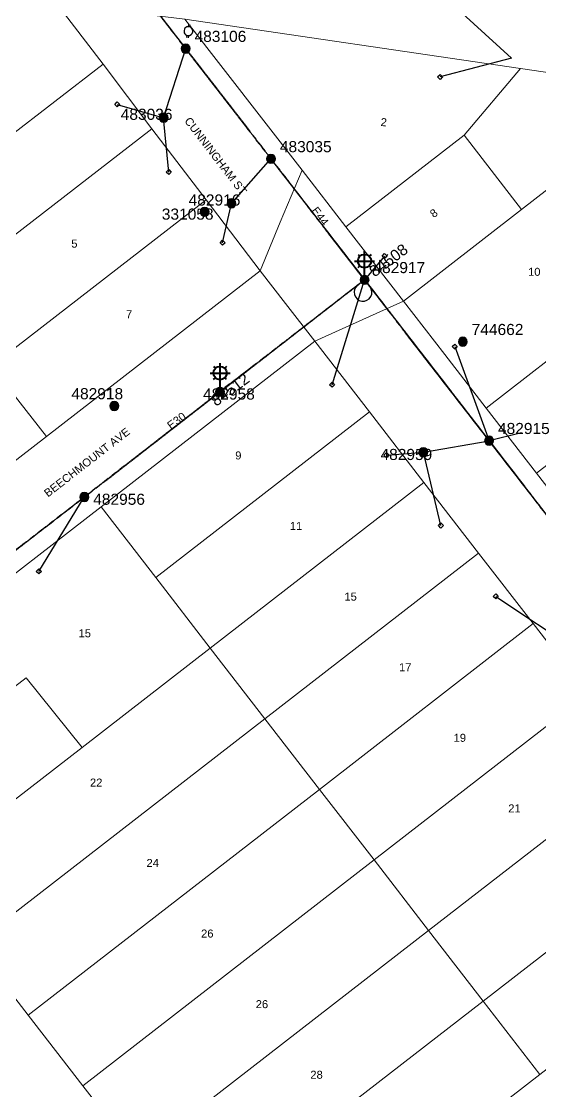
# Model space of a CAD drawing. Header units: metres. Extents: x 264012 to 265218, y 6264557 to 6265948.
# Drawn here: x 264623.1 to 264740, y 6265327 to 6265567.7 of the extents above; entities that cross this region are included whole.
import ezdxf
from ezdxf.enums import TextEntityAlignment as Align

# ---------------------------------------------------------------- set-up
doc = ezdxf.new("R2010")
doc.units = ezdxf.units.M
doc.linetypes.add('Cable Exist OH', pattern=[1, 1, 0])
doc.layers.get('0').update_dxf_attribs({"color": 6})
doc.layers.add('Cadastre Land Parcels_SP_EXT', color=9, linetype='Continuous', lineweight=5)
doc.layers.add('Cadastre Roads_SP_EXT', color=9, linetype='Continuous', lineweight=5)
for name, color, linetype in [('Equip_SP_LV_EXT', 7, 'Continuous'), ('Equip_SP_SL_EXT', 7, 'Continuous'), ('Mains_HV_EXT', 7, 'Continuous'), ('Mains_LV_EXT', 7, 'Continuous'), ('Mains_SL_EXT', 7, 'Continuous'), ('Services_SP_EXT', 7, 'Continuous'), ('SupportsOH_SP_TR_HV_LV_SL_EXT', 7, 'Continuous')]:
    doc.layers.add(name, color=color, linetype=linetype)
doc.layers.get('0').freeze()
doc.styles.add('iecARIAL', font='arial.ttf', dxfattribs={"height": 2})
doc.styles.add('POLE_LABEL', font='arial.ttf')
doc.styles.get("Standard").update_dxf_attribs({"font": 'arial.ttf'})

# ---------------------------------------------------------------- blocks, each defined once
blk = doc.blocks.new('LV_OH_LINKS_OPEN_EXT')
for p, q in [((-0.17, 4.97), (-0.17, 5.46)), ((0.17, 4.97), (0.17, 5.46)), ((-0.17, 3), (-0.17, 2.5)), ((0.17, 3), (0.17, 2.5))]:
    blk.add_line(p, q)
blk.add_lwpolyline([(0, 2.99, 1), (0, 4.98, 1)], format="xyb", close=True)
at = {"flags": 9}
for tag, p in [('ACTUAL_STATUS', (0, 0)), ('CONSTRUCTED_VOLTAGE', (0, -0.2)), ('OPERATING_VOLTAGE', (0, -0.6)), ('ORIENTATION', (0, -0.8)), ('OWNED_BY', (0, -1)), ('STATE', (0, -1.2)), ('SWITCH_TYPE', (0, -1.4)), ('NO_PHASES', (0, -0.4)), ('USAGE', (0, -1.6)), ('LEGEND', (0, -1.8)), ('NOTES', (0, -2))]:
    blk.add_attdef(tag, text='', height=0.2, dxfattribs=at).set_placement(p, align=Align.MIDDLE_LEFT)
at = {"flags": 1}
blk.add_attdef('Z', (0, 0), '', height=0.2, dxfattribs=at)
blk = doc.blocks.new('SL_LANTERN_EXT')
at = {"lineweight": 40}
for p, q in [((-1.46, 5.68), (-1.06, 5.28)), ((0, 1.97), (0, 6.47)), ((1.46, 5.68), (1.06, 5.28)), ((-2.25, 4.22), (2.25, 4.22)), ((-1.46, 2.76), (-1.06, 3.16)), ((0, 0), (0, 2.72)), ((1.46, 2.76), (1.06, 3.16))]:
    blk.add_line(p, q, dxfattribs=at)
blk.add_circle((0, 4.22), 1.5, dxfattribs=at)
at = {"style": 'iecARIAL', "flags": 8}
blk.add_attdef('ASSET_NUM', (1.5, 1.5), '', height=2.5, dxfattribs=at)
for tag, p, height, flags in [('OPERATING_VOLTAGE', (0.98, -1.65), 0.2, 9), ('ORIENTATION', (0.98, -1.85), 0.2, 9), ('OWNED_BY', (0.98, -2.05), 0.2, 9), ('STATE', (0.98, -2.25), 0.2, 9), ('CONSTRUCTED_VOLTAGE', (0.98, -0.65), 0.2, 9), ('CONTROL_TYPE', (0.98, -0.85), 0.2, 9), ('LANTERN_PURPOSE', (0.98, -1.05), 0.2, 9), ('LANTERN_TYPE', (0.98, -1.25), 0.2, 9), ('NO_PHASES', (0.98, -1.45), 0.2, 9), ('USAGE', (0.98, -2.45), 0.2, 9), ('LNUMBER', (2.18, -3.25), 2.5, 8), ('CEXIST', (0.98, -2.65), 0.2, 9), ('CNEW', (0.98, -2.85), 0.2, 9), ('CNUMBER', (0.98, -3.05), 0.2, 9), ('CREMOVE', (0.98, -3.25), 0.2, 9), ('CREPLACE', (0.98, -3.45), 0.2, 9), ('LKINGHEIGHT', (0.98, -3.65), 0.2, 9), ('LBRACKET', (0.98, -3.85), 0.2, 9), ('LBRACKETVOCAB', (0.98, -4.05), 0.2, 9), ('LCATEGORY', (0.98, -4.25), 0.2, 9), ('LCHARGE1', (0.98, -4.45), 0.2, 9), ('LCHARGE1PERCENT', (0.98, -4.65), 0.2, 9), ('LCHARGE2', (0.98, -4.85), 0.2, 9), ('LCHARGE2PERCENT', (0.98, -5.05), 0.2, 9), ('LCHARGE3', (0.98, -5.25), 0.2, 9), ('LCHARGE3PERCENT', (0.98, -5.45), 0.2, 9), ('LEXIST', (0.98, -5.65), 0.2, 9), ('LLAMP', (0.98, -5.85), 0.2, 9), ('LLAMPVOCAB', (0.98, -6.05), 0.2, 9), ('LMAST', (0.98, -6.25), 0.2, 9), ('LMASTVOCAB', (0.98, -6.45), 0.2, 9), ('LNEW', (0.98, -6.65), 0.2, 9), ('LANTNUMBER', (0.98, -6.85), 0.2, 9), ('LOUTREACH', (0.98, -7.25), 0.2, 9), ('STREETNAME', (0.98, -9.25), 0.2, 9), ('SUBURB', (0.98, -9.45), 0.2, 1), ('LOUTREACHVOCAB', (0.98, -7.45), 0.2, 9), ('LRATECODE', (0.98, -7.65), 0.2, 9), ('LREMOVE', (0.98, -7.85), 0.2, 9), ('LREPLACE', (0.98, -8.05), 0.2, 9), ('LTYPE', (0.98, -8.25), 0.2, 9), ('LTYPEVOCAB', (0.98, -8.45), 0.2, 9), ('LEGEND', (0.98, -8.65), 0.2, 9), ('LOCATION', (0.98, -8.85), 0.2, 9), ('NOTES', (0.98, -9.05), 0.2, 9)]:
    blk.add_attdef(tag, p, '', height=height, dxfattribs=dict(flags=flags))
blk = doc.blocks.new('CCP_EXT')
at = {"flags": 9}
blk.add_attdef('NOTES', text='', height=0.2, dxfattribs=at).set_placement((0, -2), align=Align.MIDDLE_LEFT)
blk.add_wipeout([(0, 0.57), (0.57, 0), (0, -0.57), (-0.57, 0)])
blk.add_lwpolyline([(-0.57, 0), (0, 0.57), (0.57, 0), (0, -0.57), (-0.57, 0)])
at = {"flags": 1}
blk.add_attdef('Z', (0, 0), '', height=0.2, dxfattribs=at)
at = {"flags": 9}
for tag, p in [('CCP_TYPE', (0, 0)), ('CONSTRUCTED_VOLTAGE', (0, -0.2)), ('OPERATING_VOLTAGE', (0, -0.6)), ('ORIENTATION', (0, -0.8)), ('OWNED_BY', (0, -1)), ('STATE', (0, -1.8)), ('NO_PHASES', (0, -0.4)), ('USAGE', (0, -1.2)), ('LEGEND', (0, -1.4)), ('LIFE_SUPPORT', (0, -1.6))]:
    blk.add_attdef(tag, text='', height=0.2, dxfattribs=at).set_placement(p, align=Align.MIDDLE_LEFT)
blk = doc.blocks.new('POLE_EXT')
blk.add_hatch(color=256).paths.add_polyline_path([(-1, 0, 1), (1, 0, 1)])
blk.add_lwpolyline([(-1, 0, 1), (1, 0, 1)], format="xyb", close=True)
for tag, height, flags, p in [('pNumber', 2.5, 8, (-17.84, 2.07)), ('OWNED_BY', 0.2, 9, (1.35, -0.4)), ('SPECIAL_USE', 0.2, 9, (1.35, -0.8)), ('STATE', 0.2, 9, (1.35, -1)), ('cLV', 0.2, 9, (1.35, -1.4)), ('hDepth', 0.2, 9, (1.35, -1.6)), ('hDia', 0.2, 9, (1.35, -1.8)), ('cHV', 0.2, 9, (1.35, -2)), ('PARENT', 0.2, 9, (1.35, -0.6)), ('USAGE', 0.2, 9, (1.35, -1.2)), ('LBRACKET', 0.2, 9, (1.35, -2.2)), ('LExisting', 0.2, 9, (1.35, -2.4)), ('cLinedev', 0.2, 9, (1.35, -3.4)), ('pExisting', 0.2, 9, (1.35, -3.8)), ('pFooting', 0.2, 9, (1.35, -4.4)), ('pNew', 0.2, 9, (1.35, -4.6)), ('LANTNUMBER', 0.2, 9, (1.35, -2.6)), ('LOther', 0.2, 9, (1.35, -2.8)), ('LRemove', 0.2, 9, (1.35, -3)), ('LEGEND', 0.2, 9, (1.35, -3.2)), ('LOCATION', 0.2, 9, (1.35, -3.6)), ('PFNUMBER', 0.2, 9, (1.35, -4)), ('NEWPFNUMBER', 0.2, 9, (1.35, -4.2)), ('pRelocate', 0.2, 9, (1.35, -5)), ('pRemove', 0.2, 9, (1.35, -5.2)), ('pReplace', 0.2, 9, (1.35, -5.4)), ('pStay', 0.2, 9, (1.35, -5.6)), ('pType', 0.2, 9, (1.35, -5.8)), ('cspan', 0.2, 9, (1.35, -6)), ('STREETNAME', 0.2, 9, (1.35, -6.2)), ('SUBURB', 0.2, 9, (1.35, -6.4)), ('OPERATED_BY', 0.2, 9, (1.36, -7.01)), ('NOTES', 0.2, 9, (1.35, -6.6)), ('MAINTAINED_BY', 0.2, 9, (1.36, -6.81))]:
    blk.add_attdef(tag, text='', height=height, dxfattribs=dict(flags=flags)).set_placement(p, align=Align.MIDDLE_LEFT)
at = {"style": 'POLE_LABEL'}
for tag, height, flags, p in [('ASSET_NUM', 2.5, 8, (2, 2)), ('STRUCTURE_PLANT_NUMBER', 0.2, 9, (1.35, 0.03)), ('STREET_CODE', 0.2, 9, (1.35, -0.2))]:
    blk.add_attdef(tag, text='', height=height, dxfattribs=dict(at, flags=flags)).set_placement(p, align=Align.MIDDLE_LEFT)
at = {"flags": 1}
blk.add_attdef('Z', (1.35, -7.33), '', height=0.2, dxfattribs=at)

msp = doc.modelspace()

# ---------------------------------------------------------------- linework, layer by layer
at = {"layer": 'Cadastre Land Parcels_SP_EXT', "linetype": 'Continuous'}
for points in [[(264631.07, 6265571.66), (264599.53, 6265576.44), (264597.17, 6265560.48), (264574.28, 6265544.46), (264581.57, 6265534.88), (264592.51, 6265520.38), (264608.82, 6265532.95), (264641.53, 6265558.09), (264631.07, 6265571.66)], [(264735.52, 6265557.14), (264659.92, 6265568.26), (264686.31, 6265534.24), (264696.19, 6265521.49), (264722.83, 6265542.14), (264722.83, 6265542.14), (264735.52, 6265557.14)], [(264652.49, 6265543.59), (264641.53, 6265558.09), (264608.82, 6265532.95), (264592.51, 6265520.38), (264603.84, 6265506), (264652.49, 6265543.59)], [(264735.73, 6265525.41), (264756.75, 6265541.68), (264770.13, 6265552.04), (264735.52, 6265557.14), (264722.83, 6265542.14), (264722.83, 6265542.14), (264735.73, 6265525.41)], [(264664.72, 6265527.61), (264652.49, 6265543.59), (264603.84, 6265506), (264616.3, 6265490.2), (264664.72, 6265527.61)], [(264735.73, 6265525.41), (264722.83, 6265542.14), (264696.19, 6265521.49), (264709.11, 6265504.8), (264735.73, 6265525.41)], [(264775.37, 6265517.64), (264756.75, 6265541.68), (264735.73, 6265525.41), (264709.11, 6265504.8), (264718.42, 6265492.78), (264727.73, 6265480.75), (264775.37, 6265517.64)], [(264676.85, 6265511.65), (264664.72, 6265527.61), (264616.3, 6265490.2), (264628.73, 6265474.36), (264676.85, 6265511.65)], [(264794.5, 6265509.05), (264792.47, 6265511.65), (264783.08, 6265523.6), (264775.37, 6265517.64), (264727.73, 6265480.75), (264739.06, 6265466.13), (264769.1, 6265489.39), (264794.5, 6265509.05)], [(264701.46, 6265479.9), (264689.16, 6265495.78), (264641.05, 6265458.53), (264653.35, 6265442.65), (264701.46, 6265479.9)], [(264628.73, 6265474.36), (264616.3, 6265490.2), (264568.38, 6265453.02), (264580.67, 6265437.15), (264628.73, 6265474.36)], [(264713.76, 6265464.02), (264701.46, 6265479.9), (264653.35, 6265442.65), (264665.64, 6265426.77), (264713.76, 6265464.02)], [(264726.05, 6265448.15), (264713.76, 6265464.02), (264665.64, 6265426.77), (264677.93, 6265410.87), (264726.05, 6265448.15)], [(264653.35, 6265442.65), (264641.05, 6265458.53), (264609.28, 6265433.92), (264621.58, 6265418.04), (264624.2, 6265420.08), (264636.77, 6265404.43), (264665.64, 6265426.77), (264653.35, 6265442.65)], [(264738.35, 6265432.27), (264726.05, 6265448.15), (264677.93, 6265410.87), (264690.22, 6265394.99), (264738.35, 6265432.27)], [(264702.52, 6265379.11), (264750.64, 6265416.39), (264738.35, 6265432.27), (264690.22, 6265394.99), (264702.52, 6265379.11)], [(264612.34, 6265360.09), (264677.93, 6265410.87), (264665.64, 6265426.77), (264636.77, 6265404.43), (264600.04, 6265375.97), (264612.34, 6265360.09)], [(264600.04, 6265375.97), (264636.77, 6265404.43), (264624.2, 6265420.08), (264621.58, 6265418.04), (264587.75, 6265391.85), (264600.04, 6265375.97)], [(264762.94, 6265400.51), (264750.64, 6265416.39), (264702.52, 6265379.11), (264714.81, 6265363.23), (264762.94, 6265400.51)], [(264624.63, 6265344.22), (264690.22, 6265394.99), (264677.93, 6265410.87), (264612.34, 6265360.09), (264624.63, 6265344.22)], [(264775.23, 6265384.63), (264762.94, 6265400.51), (264714.81, 6265363.23), (264727.11, 6265347.35), (264775.23, 6265384.63)], [(264636.93, 6265328.34), (264702.52, 6265379.11), (264690.22, 6265394.99), (264624.63, 6265344.22), (264636.93, 6265328.34)], [(264788.01, 6265368.13), (264775.23, 6265384.63), (264727.11, 6265347.35), (264739.88, 6265330.84), (264788.01, 6265368.13)], [(264649.22, 6265312.46), (264714.81, 6265363.23), (264702.52, 6265379.11), (264636.93, 6265328.34), (264649.22, 6265312.46)], [(264661.52, 6265296.58), (264727.11, 6265347.35), (264714.81, 6265363.23), (264649.22, 6265312.46), (264661.52, 6265296.58)], [(264674.3, 6265280.08), (264739.88, 6265330.84), (264727.11, 6265347.35), (264661.52, 6265296.58), (264674.3, 6265280.08)]]:
    msp.add_lwpolyline(points, close=True, dxfattribs=at)
at = {"layer": 'Cadastre Roads_SP_EXT', "linetype": 'Continuous'}
msp.add_lwpolyline([(264558.81, 6265396.15), (264608.07, 6265332.61), (264607.73, 6265327.67), (264603.92, 6265319.61), (264605.49, 6265309.74), (264609.38, 6265299), (264616.11, 6265294.14), (264625.4, 6265292.47), (264630.42, 6265296.23), (264637.8, 6265286.26), (264644.83, 6265279.1), (264651.86, 6265271.94), (264659.89, 6265265.63), (264674.3, 6265280.08), (264661.52, 6265296.58), (264649.22, 6265312.46), (264636.93, 6265328.34), (264624.63, 6265344.22), (264612.34, 6265360.09), (264600.04, 6265375.97), (264587.75, 6265391.85), (264575.45, 6265407.73), (264566.09, 6265401.22), (264558.81, 6265396.15)], close=True, dxfattribs=at)
at = {"layer": 'Mains_LV_EXT', "linetype": 'Cable Exist OH'}
for points in [[(264660.1, 6265561.62), (264641.58, 6265585.54)], [(264679.31, 6265536.82), (264660.1, 6265561.62)], [(264700.38, 6265509.62), (264679.31, 6265536.82)]]:
    msp.add_lwpolyline(points, dxfattribs=at)
at = {"layer": 'Mains_LV_EXT', "linetype": 'Continuous'}
msp.add_lwpolyline([(264698.8, 6265508.4, 2.414321), (264701.61, 6265508.04)], format="xyb", dxfattribs=at)
at = {"layer": 'Services_SP_EXT'}
for points in [[(264655.13, 6265546.08), (264660.1, 6265561.62)], [(264735.71, 6265475.19), (264728.42, 6265473.42)], [(264713.62, 6265470.82), (264728.42, 6265473.42)]]:
    msp.add_lwpolyline(points, dxfattribs=at)

# ---------------------------------------------------------------- block references
at = {"layer": 'Equip_SP_LV_EXT', "rotation": 351.0923461168578}
msp.add_blockref('LV_OH_LINKS_OPEN_EXT', (264660.1, 6265561.62), dxfattribs=at)
at = {"layer": 'Equip_SP_SL_EXT'}
ref = msp.add_blockref('SL_LANTERN_EXT', (264700.38, 6265509.62), dxfattribs=at)
ref.add_attrib('ASSET_NUM', '84508', dxfattribs={"layer": '0', "height": 2.5, "rotation": 36.6482, "style": 'iecARIAL'}).set_placement((264701.88, 6265511.12), align=Align.MIDDLE_LEFT)
ref = msp.add_blockref('SL_LANTERN_EXT', (264667.84, 6265484.42), dxfattribs=at)
ref.add_attrib('ASSET_NUM', '84512', dxfattribs={"layer": '0', "height": 2.5, "rotation": 36.6567, "style": 'iecARIAL'}).set_placement((264669.34, 6265485.92), align=Align.TOP_CENTER)
at = {"layer": 'SupportsOH_SP_TR_HV_LV_SL_EXT'}
ref = msp.add_blockref('POLE_EXT', (264660.1, 6265561.62), dxfattribs=at)
ref.add_attrib('ASSET_NUM', '483106', dxfattribs={"layer": '0', "height": 2.5, "style": 'POLE_LABEL'}).set_placement((264662.1, 6265562.37), align=Align.BOTTOM_LEFT)
ref = msp.add_blockref('POLE_EXT', (264679.31, 6265536.82), dxfattribs=at)
ref.add_attrib('ASSET_NUM', '483035', dxfattribs={"layer": '0', "height": 2.5, "rotation": 359.9443, "style": 'POLE_LABEL'}).set_placement((264681.31, 6265537.57), align=Align.BOTTOM_LEFT)
ref = msp.add_blockref('POLE_EXT', (264670.42, 6265526.81), dxfattribs=at)
ref.add_attrib('ASSET_NUM', '482916', dxfattribs={"layer": '0', "height": 2.5, "rotation": 359.9374, "style": 'POLE_LABEL'}).set_placement((264672.42, 6265527.56), align=Align.MIDDLE_RIGHT)
ref = msp.add_blockref('POLE_EXT', (264664.38, 6265524.89), dxfattribs=at)
ref.add_attrib('ASSET_NUM', '331058', dxfattribs={"layer": '0', "height": 2.5, "style": 'POLE_LABEL'}).set_placement((264666.38, 6265525.64), align=Align.TOP_RIGHT)
ref = msp.add_blockref('POLE_EXT', (264644.02, 6265481.24), dxfattribs=at)
ref.add_attrib('ASSET_NUM', '482918', dxfattribs={"layer": '0', "height": 2.5, "rotation": 359.9557, "style": 'POLE_LABEL'}).set_placement((264646.02, 6265481.99), align=Align.BOTTOM_RIGHT)
ref = msp.add_blockref('POLE_EXT', (264667.84, 6265484.42), dxfattribs=at)
ref.add_attrib('ASSET_NUM', '482958', dxfattribs={"layer": '0', "height": 2.5, "rotation": 0.0367, "style": 'POLE_LABEL'}).set_placement((264669.84, 6265485.17), align=Align.TOP_CENTER)
ref = msp.add_blockref('POLE_EXT', (264728.42, 6265473.42), dxfattribs=at)
ref.add_attrib('ASSET_NUM', '482915', dxfattribs={"layer": '0', "height": 2.5, "rotation": 359.9939, "style": 'POLE_LABEL'}).set_placement((264730.42, 6265474.17), align=Align.BOTTOM_LEFT)
ref = msp.add_blockref('POLE_EXT', (264637.28, 6265460.75), dxfattribs=at)
ref.add_attrib('ASSET_NUM', '482956', dxfattribs={"layer": '0', "height": 2.5, "style": 'POLE_LABEL'}).set_placement((264639.28, 6265461.5), align=Align.TOP_LEFT)

# ---------------------------------------------------------------- texts
at = {"layer": 'Cadastre Land Parcels_SP_EXT'}
for s, rotation, p in [('2', 354.8045, (264703.93, 6265544.23)), ('8', 37.439, (264715.96, 6265523.46))]:
    msp.add_text(s, height=1.8, rotation=rotation, dxfattribs=at).set_placement(p)
for s, p in [('5', (264634.34, 6265516.85)), ('10', (264737.19, 6265510.51)), ('7', (264646.65, 6265500.96)), ('9', (264671.26, 6265469.21)), ('11', (264683.55, 6265453.34)), ('15', (264695.84, 6265437.45)), ('15', (264635.98, 6265429.2)), ('17', (264708.14, 6265421.57)), ('19', (264720.43, 6265405.69)), ('22', (264638.55, 6265395.62)), ('21', (264732.73, 6265389.81)), ('24', (264651.28, 6265377.54)), ('26', (264663.57, 6265361.66)), ('26', (264675.87, 6265345.78)), ('28', (264688.17, 6265329.9))]:
    msp.add_text(s, height=1.8, dxfattribs=at).set_placement(p)
at = {"layer": 'Cadastre Roads_SP_EXT'}
for s, rotation, p in [('CUNNINGHAM ST', 307.4385, (264659.71, 6265545.32)), ('BEECHMOUNT AVE', 37.7558, (264629.09, 6265460.63))]:
    msp.add_text(s, height=1.8, rotation=rotation, dxfattribs=at).set_placement(p)
at = {"layer": 'Mains_LV_EXT'}
for s, rotation, p in [('E44', 306.6332, (264688.33, 6265525.18)), ('E30', 36.6574, (264656.77, 6265475.85))]:
    msp.add_text(s, height=1.8, rotation=rotation, dxfattribs=at).set_placement(p)

# ---------------------------------------------------------------- next in the draw order: block references
at = {"layer": 'Services_SP_EXT'}
for p in [(264717.38, 6265555.24), (264644.71, 6265549.07), (264656.3, 6265533.84), (264668.42, 6265517.95), (264704.9, 6265514.95), (264720.68, 6265494.6), (264693.06, 6265486), (264705.32, 6265470.17), (264717.57, 6265454.34), (264627.04, 6265444.01), (264729.91, 6265438.41)]:
    msp.add_blockref('CCP_EXT', p, dxfattribs=at)

# ---------------------------------------------------------------- next in the draw order: linework, layer by layer
at = {"layer": 'Cadastre Roads_SP_EXT', "linetype": 'Continuous'}
for points in [[(264659.92, 6265568.26), (264643.11, 6265570.24), (264631.07, 6265571.66), (264641.53, 6265558.09), (264652.49, 6265543.59), (264664.72, 6265527.61), (264676.85, 6265511.65), (264681.41, 6265522.55), (264686.31, 6265534.24), (264659.92, 6265568.26)], [(264689.16, 6265495.78), (264682.58, 6265504.27), (264676.85, 6265511.65), (264628.73, 6265474.36), (264580.67, 6265437.15), (264578.04, 6265422.31), (264575.45, 6265407.73), (264609.28, 6265433.92), (264641.05, 6265458.53), (264689.16, 6265495.78)], [(264727.73, 6265480.75), (264718.42, 6265492.78), (264709.11, 6265504.8), (264697.66, 6265499.62), (264689.16, 6265495.78), (264701.46, 6265479.9), (264713.76, 6265464.02), (264726.05, 6265448.15), (264738.35, 6265432.27), (264750.64, 6265416.39), (264762.94, 6265400.51), (264775.23, 6265384.63), (264788.01, 6265368.13), (264787.1, 6265386.67), (264786.2, 6265405.21), (264765.24, 6265432.3), (264761.62, 6265436.99), (264757.97, 6265441.71), (264739.06, 6265466.13), (264727.73, 6265480.75)]]:
    msp.add_lwpolyline(points, close=True, dxfattribs=at)
msp.add_lwpolyline([(264659.92, 6265568.26), (264735.52, 6265557.14), (264770.13, 6265552.04), (264790.99, 6265548.95), (264811.87, 6265545.9), (264832.74, 6265542.79), (264887.82, 6265534.7), (264906.3, 6265531.99), (264907.77, 6265541.9), (264909.23, 6265551.78), (264878.88, 6265556.1), (264861.32, 6265558.56), (264842.56, 6265561.2), (264824.6, 6265563.75), (264806.45, 6265566.3), (264788.79, 6265568.76)], dxfattribs=at)
at = {"layer": 'Mains_HV_EXT', "linetype": 'Cable Exist OH'}
msp.add_lwpolyline([(264641.58, 6265585.54), (264679.31, 6265536.82), (264755.38, 6265438.6)], dxfattribs=at)
at = {"layer": 'Mains_LV_EXT', "linetype": 'Cable Exist OH'}
for points in [[(264700.38, 6265509.62), (264667.84, 6265484.42), (264637.28, 6265460.75)], [(264700.38, 6265509.62), (264728.42, 6265473.42)], [(264728.42, 6265473.42), (264755.38, 6265438.6)], [(264637.28, 6265460.75), (264606.83, 6265437.17)]]:
    msp.add_lwpolyline(points, dxfattribs=at)
at = {"layer": 'Mains_SL_EXT', "linetype": 'Cable Exist OH'}
for points in [[(264700.38, 6265509.62), (264679.31, 6265536.82), (264660.1, 6265561.62), (264641.58, 6265585.54)], [(264667.84, 6265484.42), (264700.38, 6265509.62)], [(264786.95, 6265397.8), (264755.38, 6265438.6), (264728.42, 6265473.42), (264700.38, 6265509.62)], [(264606.83, 6265437.17), (264637.28, 6265460.75), (264667.84, 6265484.42)]]:
    msp.add_lwpolyline(points, dxfattribs=at)
at = {"layer": 'Services_SP_EXT'}
for points in [[(264716.52, 6265574.98), (264733.44, 6265559.44), (264717.38, 6265555.24)], [(264644.71, 6265549.07), (264655.13, 6265546.08)], [(264656.3, 6265533.84), (264655.13, 6265546.08)], [(264668.42, 6265517.95), (264670.42, 6265526.81), (264679.31, 6265536.82)], [(264704.9, 6265514.95), (264700.38, 6265509.62)], [(264693.06, 6265486), (264700.38, 6265509.62)], [(264720.68, 6265494.6), (264728.42, 6265473.42)], [(264705.32, 6265470.17), (264713.62, 6265470.82)], [(264717.57, 6265454.34), (264713.62, 6265470.82)], [(264627.04, 6265444.01), (264637.28, 6265460.75)], [(264729.91, 6265438.41), (264748.44, 6265426.09)]]:
    msp.add_lwpolyline(points, dxfattribs=at)

# ---------------------------------------------------------------- next in the draw order: block references
at = {"layer": 'SupportsOH_SP_TR_HV_LV_SL_EXT'}
ref = msp.add_blockref('POLE_EXT', (264655.13, 6265546.08), dxfattribs=at)
ref.add_attrib('ASSET_NUM', '483036', dxfattribs={"layer": '0', "height": 2.5, "rotation": 359.9388, "style": 'POLE_LABEL'}).set_placement((264657.13, 6265546.83), align=Align.MIDDLE_RIGHT)
ref = msp.add_blockref('POLE_EXT', (264700.38, 6265509.62), dxfattribs=at)
ref.add_attrib('ASSET_NUM', '482917', dxfattribs={"layer": '0', "height": 2.5, "style": 'POLE_LABEL'}).set_placement((264702.38, 6265510.37), align=Align.BOTTOM_LEFT)
ref = msp.add_blockref('POLE_EXT', (264722.5, 6265495.69), dxfattribs=at)
ref.add_attrib('ASSET_NUM', '744662', dxfattribs={"layer": '0', "height": 2.5, "style": 'POLE_LABEL'}).set_placement((264724.5, 6265496.44), align=Align.BOTTOM_LEFT)
ref = msp.add_blockref('POLE_EXT', (264713.62, 6265470.82), dxfattribs=at)
ref.add_attrib('ASSET_NUM', '482959', dxfattribs={"layer": '0', "height": 2.5, "rotation": 359.9526, "style": 'POLE_LABEL'}).set_placement((264715.62, 6265471.57), align=Align.TOP_RIGHT)

doc.saveas('drawing.dxf')
